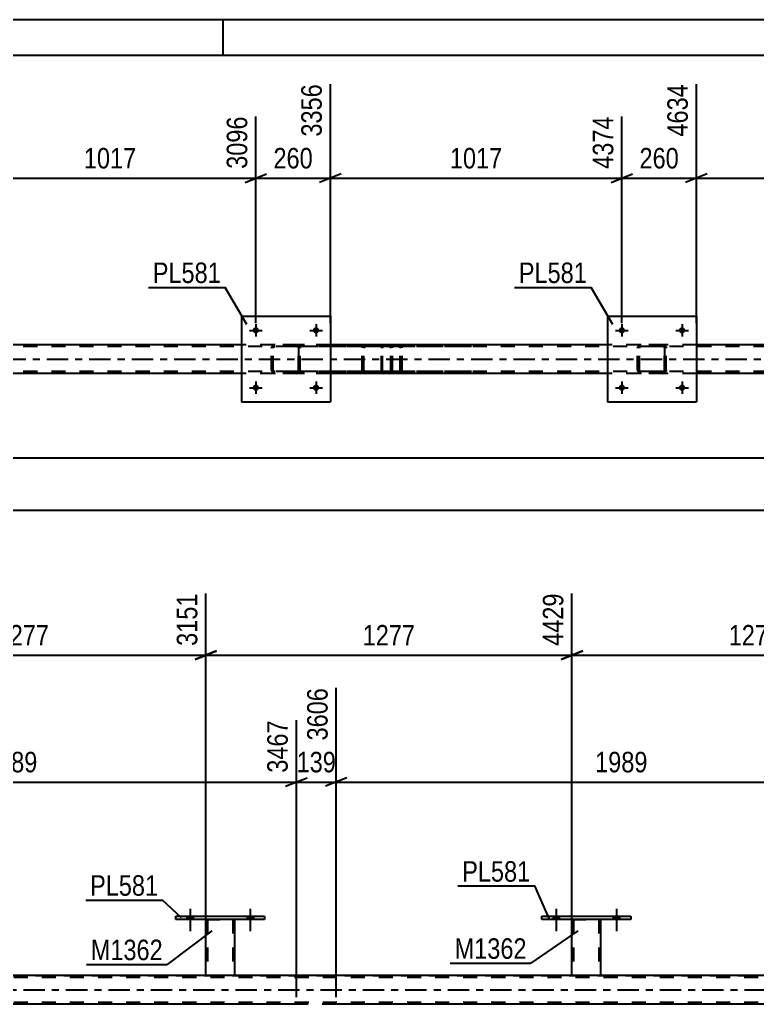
# Model space of a CAD drawing. Header units: millimetres. Extents: x 0 to 841, y 0 to 594.
# Drawn here: x 182.6 to 285.5, y 456.6 to 594 of the extents above; entities that cross this region are included whole.
import ezdxf

# ---------------------------------------------------------------- set-up
doc = ezdxf.new("R2010")
doc.units = ezdxf.units.MM
doc.linetypes.add('DXK_LINE_DOT2', pattern=[3.9198, 1.9599, -1.9599])
doc.linetypes.add('DXK_LINE_DOT3', pattern=[5.9187, 2.979, -0.9799, 0.9799, -0.9799])
doc.styles.add('Arial Narrow', font='ARIALN.TTF', dxfattribs={"height": 0.2})

# ---------------------------------------------------------------- blocks, each defined once
blk = doc.blocks.new('Unknown-248143587-1133')
at = {"color": 5, "linetype": 'Continuous'}
for p, q in [((841, 594), (0, 594)), ((211, 589), (211, 594)), ((836, 589), (5, 589))]:
    blk.add_line(p, q, dxfattribs=at)
blk = doc.blocks.new('Part-248143587-5163 - 5137')
at = {"color": 7, "linetype": 'DXK_LINE_DOT2'}
for p, q in [((753.44, 548.41), (91.7, 548.41)), ((225.96, 548.65), (213.56, 548.65)), ((277.04, 548.65), (264.64, 548.65)), ((753.44, 544.89), (91.7, 544.89)), ((225.96, 544.65), (213.56, 544.65)), ((277.04, 544.65), (264.64, 544.65))]:
    blk.add_line(p, q, dxfattribs=at)
at = {"color": 2, "linetype": 'Continuous'}
for p, q in [((213.56, 548.65), (174.88, 548.65)), ((264.64, 548.65), (225.96, 548.65)), ((315.72, 548.65), (277.04, 548.65)), ((213.56, 544.65), (174.88, 544.65)), ((264.64, 544.65), (225.96, 544.65)), ((315.72, 544.65), (277.04, 544.65))]:
    blk.add_line(p, q, dxfattribs=at)
at = {"color": 7, "linetype": 'DXK_LINE_DOT3'}
blk.add_line((91.7, 546.65), (753.44, 546.65), dxfattribs=at)
blk = doc.blocks.new('Part-248143587-5189 - 5137')
at = {"color": 7, "linetype": 'DXK_LINE_DOT2'}
for p, q in [((234.13, 548.65), (218.99, 548.65)), ((234.13, 548.41), (218.99, 548.41)), ((230.42, 548.34), (230.38, 548.17)), ((230.42, 548.36), (230.42, 548.34)), ((230.64, 548.17), (230.66, 548.26)), ((230.66, 548.26), (230.71, 548.34)), ((230.89, 548.65), (230.7, 548.62)), ((230.71, 548.34), (230.79, 548.39)), ((230.79, 548.39), (230.89, 548.41)), ((234.32, 548.62), (234.13, 548.65)), ((234.13, 548.41), (234.22, 548.39)), ((234.22, 548.39), (234.31, 548.34)), ((234.31, 548.34), (234.36, 548.26)), ((234.36, 548.26), (234.38, 548.17)), ((234.6, 548.34), (234.6, 548.36)), ((234.64, 548.17), (234.6, 548.34)), ((230.38, 545.13), (230.38, 548.17)), ((230.64, 545.13), (230.64, 548.17)), ((234.38, 545.13), (234.38, 548.17)), ((234.64, 545.13), (234.64, 548.17)), ((234.13, 544.89), (218.99, 544.89)), ((234.13, 544.65), (218.99, 544.65)), ((230.38, 545.13), (230.42, 544.95)), ((230.66, 545.04), (230.64, 545.13)), ((230.71, 544.96), (230.66, 545.04)), ((230.7, 544.69), (230.89, 544.65)), ((230.79, 544.91), (230.71, 544.96)), ((230.89, 544.89), (230.79, 544.91)), ((234.22, 544.91), (234.13, 544.89)), ((234.13, 544.65), (234.32, 544.69)), ((234.31, 544.96), (234.22, 544.91)), ((234.36, 545.04), (234.31, 544.96)), ((234.38, 545.13), (234.36, 545.04)), ((234.6, 544.95), (234.64, 545.13))]:
    blk.add_line(p, q, dxfattribs=at)
for centre, start, end in [((230.87, 548.15), 110.7583, 155.68), ((234.15, 548.15), 24.32, 69.2417), ((230.87, 545.15), 204.32, 249.2417), ((234.15, 545.15), 290.7583, 335.68)]:
    blk.add_arc(centre, 0.496, start, end, dxfattribs=at)
blk = doc.blocks.new('Part-248143587-5199 - 5137')
at = {"color": 7, "linetype": 'DXK_LINE_DOT2'}
for p, q in [((233.11, 548.36), (233.09, 548.17)), ((233.17, 548.51), (233.11, 548.36)), ((233.26, 548.62), (233.17, 548.51)), ((233.23, 548.17), (233.24, 548.26)), ((233.24, 548.26), (233.27, 548.34)), ((233.36, 548.65), (233.26, 548.62)), ((233.27, 548.34), (233.31, 548.39)), ((233.31, 548.39), (233.36, 548.41)), ((245.64, 548.65), (233.36, 548.65)), ((245.64, 548.41), (233.36, 548.41)), ((234.64, 548.41), (234.64, 548.65)), ((235.65, 548.62), (235.45, 548.65)), ((235.45, 548.41), (235.55, 548.39)), ((235.55, 548.39), (235.63, 548.34)), ((235.63, 548.34), (235.69, 548.26)), ((235.69, 548.26), (235.7, 548.17)), ((235.92, 548.34), (235.92, 548.36)), ((235.96, 548.17), (235.92, 548.34)), ((233.09, 545.13), (233.09, 548.17)), ((233.23, 545.13), (233.23, 548.17)), ((235.7, 545.13), (235.7, 548.17)), ((235.96, 545.13), (235.96, 548.17)), ((233.09, 545.13), (233.11, 544.95)), ((233.11, 544.95), (233.17, 544.79)), ((233.17, 544.79), (233.26, 544.69)), ((233.24, 545.04), (233.23, 545.13)), ((233.27, 544.96), (233.24, 545.04)), ((233.26, 544.69), (233.36, 544.65)), ((233.31, 544.91), (233.27, 544.96)), ((233.36, 544.89), (233.31, 544.91)), ((245.64, 544.89), (233.36, 544.89)), ((245.64, 544.65), (233.36, 544.65)), ((234.64, 544.65), (234.64, 544.89)), ((235.55, 544.91), (235.45, 544.89)), ((235.45, 544.65), (235.65, 544.69)), ((235.63, 544.96), (235.55, 544.91)), ((235.69, 545.04), (235.63, 544.96)), ((235.7, 545.13), (235.69, 545.04)), ((235.92, 544.95), (235.96, 545.13))]:
    blk.add_line(p, q, dxfattribs=at)
for centre, start, end in [((235.47, 548.16), 23.8494, 68.8059), ((235.47, 545.15), 291.1941, 336.1506)]:
    blk.add_arc(centre, 0.492, start, end, dxfattribs=at)
blk = doc.blocks.new('Bolt-248143587-7611 - 5137')
at = {"linetype": 'Continuous'}
for points in [[(267.08, 550.65, -1), (266.2, 550.65, -1)], [(275.48, 550.65, -1), (274.6, 550.65, -1)]]:
    blk.add_hatch(color=1, dxfattribs=at).paths.add_polyline_path(points)
at = {"color": 1, "linetype": 'Continuous'}
for p, q in [((266.64, 551.53), (266.64, 549.77)), ((275.04, 551.53), (275.04, 549.77)), ((265.76, 550.65), (267.52, 550.65)), ((274.16, 550.65), (275.92, 550.65))]:
    blk.add_line(p, q, dxfattribs=at)
blk = doc.blocks.new('Part-248143587-7581 - 5137')
at = {"color": 7, "linetype": 'DXK_LINE_DOT2'}
for p, q in [((268.84, 548.17), (268.88, 548.35)), ((268.88, 548.35), (268.84, 548.17)), ((269.08, 548.17), (269.1, 548.26)), ((269.1, 548.26), (269.15, 548.34)), ((269.14, 548.61), (269.32, 548.65)), ((269.32, 548.65), (269.14, 548.61)), ((269.15, 548.34), (269.23, 548.39)), ((269.23, 548.39), (269.32, 548.41)), ((272.36, 548.65), (269.32, 548.65)), ((272.36, 548.41), (269.32, 548.41)), ((272.36, 548.65), (272.54, 548.61)), ((272.54, 548.61), (272.36, 548.65)), ((272.36, 548.41), (272.45, 548.39)), ((272.45, 548.39), (272.53, 548.34)), ((272.53, 548.34), (272.58, 548.26)), ((272.58, 548.26), (272.6, 548.17)), ((272.8, 548.35), (272.84, 548.17)), ((272.84, 548.17), (272.8, 548.35)), ((268.84, 545.13), (268.84, 548.17)), ((268.84, 545.13), (268.84, 548.17)), ((269.08, 545.13), (269.08, 548.17)), ((269.08, 545.13), (269.08, 548.17)), ((272.6, 545.13), (272.6, 548.17)), ((272.6, 548.17), (272.6, 545.13)), ((272.84, 545.13), (272.84, 548.17)), ((272.84, 545.13), (272.84, 548.17)), ((268.88, 544.95), (268.84, 545.13)), ((268.84, 545.13), (268.88, 544.95)), ((269.1, 545.04), (269.08, 545.13)), ((269.15, 544.96), (269.1, 545.04)), ((269.32, 544.65), (269.14, 544.69)), ((269.14, 544.69), (269.32, 544.65)), ((269.23, 544.91), (269.15, 544.96)), ((269.32, 544.89), (269.23, 544.91)), ((272.36, 544.89), (269.32, 544.89)), ((272.36, 544.65), (269.32, 544.65)), ((272.45, 544.91), (272.36, 544.89)), ((272.54, 544.69), (272.36, 544.65)), ((272.36, 544.65), (272.54, 544.69)), ((272.53, 544.96), (272.45, 544.91)), ((272.58, 545.04), (272.53, 544.96)), ((272.6, 545.13), (272.58, 545.04)), ((272.84, 545.13), (272.8, 544.95)), ((272.8, 544.95), (272.84, 545.13))]:
    blk.add_line(p, q, dxfattribs=at)
at = {"color": 7, "linetype": 'DXK_LINE_DOT3'}
blk.add_line((270.84, 546.65), (270.84, 546.65), dxfattribs=at)
at = {"color": 7, "linetype": 'DXK_LINE_DOT2'}
for centre, start, end in [((269.32, 548.17), 112.5, 157.5), ((269.32, 548.17), 112.5, 157.5), ((272.36, 548.17), 22.5, 67.5), ((272.36, 548.17), 22.5, 67.5), ((269.32, 545.13), 202.5, 247.5), ((269.32, 545.13), 202.5, 247.5), ((272.36, 545.13), 292.5, 337.5), ((272.36, 545.13), 292.5, 337.5)]:
    blk.add_arc(centre, 0.48, start, end, dxfattribs=at)
blk = doc.blocks.new('Part-248143587-7582 - 5137')
at = {"color": 2, "linetype": 'Continuous'}
for p, q in [((264.64, 552.65), (264.64, 540.65)), ((264.64, 552.65), (277.04, 552.65)), ((277.04, 552.65), (277.04, 540.65)), ((264.64, 540.65), (277.04, 540.65))]:
    blk.add_line(p, q, dxfattribs=at)
blk = doc.blocks.new('Part-248143587-7583 - 5137')
at = {"color": 7, "linetype": 'DXK_LINE_DOT2'}
for p, q in [((217.76, 548.17), (217.8, 548.35)), ((217.8, 548.35), (217.76, 548.17)), ((218, 548.17), (218.02, 548.26)), ((218.02, 548.26), (218.07, 548.34)), ((218.05, 548.61), (218.24, 548.65)), ((218.24, 548.65), (218.05, 548.61)), ((218.07, 548.34), (218.15, 548.39)), ((218.15, 548.39), (218.24, 548.41)), ((221.28, 548.65), (218.24, 548.65)), ((221.28, 548.41), (218.24, 548.41)), ((221.28, 548.65), (221.46, 548.61)), ((221.46, 548.61), (221.28, 548.65)), ((221.28, 548.41), (221.37, 548.39)), ((221.37, 548.39), (221.45, 548.34)), ((221.45, 548.34), (221.5, 548.26)), ((221.5, 548.26), (221.52, 548.17)), ((221.72, 548.35), (221.76, 548.17)), ((221.76, 548.17), (221.72, 548.35)), ((217.76, 545.13), (217.76, 548.17)), ((217.76, 545.13), (217.76, 548.17)), ((218, 545.13), (218, 548.17)), ((218, 545.13), (218, 548.17)), ((221.52, 545.13), (221.52, 548.17)), ((221.52, 548.17), (221.52, 545.13)), ((221.76, 545.13), (221.76, 548.17)), ((221.76, 545.13), (221.76, 548.17)), ((217.8, 544.95), (217.76, 545.13)), ((217.76, 545.13), (217.8, 544.95)), ((218.02, 545.04), (218, 545.13)), ((218.07, 544.96), (218.02, 545.04)), ((218.24, 544.65), (218.05, 544.69)), ((218.05, 544.69), (218.24, 544.65)), ((218.15, 544.91), (218.07, 544.96)), ((218.24, 544.89), (218.15, 544.91)), ((221.28, 544.89), (218.24, 544.89)), ((221.28, 544.65), (218.24, 544.65)), ((221.37, 544.91), (221.28, 544.89)), ((221.46, 544.69), (221.28, 544.65)), ((221.28, 544.65), (221.46, 544.69)), ((221.45, 544.96), (221.37, 544.91)), ((221.5, 545.04), (221.45, 544.96)), ((221.52, 545.13), (221.5, 545.04)), ((221.76, 545.13), (221.72, 544.95)), ((221.72, 544.95), (221.76, 545.13))]:
    blk.add_line(p, q, dxfattribs=at)
at = {"color": 7, "linetype": 'DXK_LINE_DOT3'}
blk.add_line((219.76, 546.65), (219.76, 546.65), dxfattribs=at)
at = {"color": 7, "linetype": 'DXK_LINE_DOT2'}
for centre, start, end in [((218.24, 548.17), 112.5, 157.5), ((218.24, 548.17), 112.5, 157.5), ((221.28, 548.17), 22.5, 67.5), ((221.28, 548.17), 22.5, 67.5), ((218.24, 545.13), 202.5, 247.5), ((218.24, 545.13), 202.5, 247.5), ((221.28, 545.13), 292.5, 337.5), ((221.28, 545.13), 292.5, 337.5)]:
    blk.add_arc(centre, 0.48, start, end, dxfattribs=at)
blk = doc.blocks.new('Part-248143587-7584 - 5137')
at = {"color": 2, "linetype": 'Continuous'}
for p, q in [((213.56, 552.65), (213.56, 540.65)), ((213.56, 552.65), (225.96, 552.65)), ((225.96, 552.65), (225.96, 540.65)), ((213.56, 540.65), (225.96, 540.65))]:
    blk.add_line(p, q, dxfattribs=at)
blk = doc.blocks.new('Bolt-248143587-7610 - 5137')
at = {"linetype": 'Continuous'}
for points in [[(267.08, 542.65, -1), (266.2, 542.65, -1)], [(275.48, 542.65, -1), (274.6, 542.65, -1)]]:
    blk.add_hatch(color=1, dxfattribs=at).paths.add_polyline_path(points)
at = {"color": 1, "linetype": 'Continuous'}
for p, q in [((266.64, 543.53), (266.64, 541.77)), ((275.04, 543.53), (275.04, 541.77)), ((265.76, 542.65), (267.52, 542.65)), ((274.16, 542.65), (275.92, 542.65))]:
    blk.add_line(p, q, dxfattribs=at)
blk = doc.blocks.new('Bolt-248143587-7612 - 5137')
at = {"linetype": 'Continuous'}
for points in [[(216, 542.65, -1), (215.12, 542.65, -1)], [(224.4, 542.65, -1), (223.52, 542.65, -1)]]:
    blk.add_hatch(color=1, dxfattribs=at).paths.add_polyline_path(points)
at = {"color": 1, "linetype": 'Continuous'}
for p, q in [((215.56, 543.53), (215.56, 541.77)), ((223.96, 543.53), (223.96, 541.77)), ((214.68, 542.65), (216.44, 542.65)), ((223.08, 542.65), (224.84, 542.65))]:
    blk.add_line(p, q, dxfattribs=at)
blk = doc.blocks.new('Bolt-248143587-7613 - 5137')
at = {"linetype": 'Continuous'}
for points in [[(216, 550.65, -1), (215.12, 550.65, -1)], [(224.4, 550.65, -1), (223.52, 550.65, -1)]]:
    blk.add_hatch(color=1, dxfattribs=at).paths.add_polyline_path(points)
at = {"color": 1, "linetype": 'Continuous'}
for p, q in [((215.56, 551.53), (215.56, 549.77)), ((223.96, 551.53), (223.96, 549.77)), ((214.68, 550.65), (216.44, 550.65)), ((223.08, 550.65), (224.84, 550.65))]:
    blk.add_line(p, q, dxfattribs=at)
blk = doc.blocks.new('Part-248143587-7951 - 3863')
at = {"color": 2, "linetype": 'Continuous'}
for p, q in [((259.67, 460.6), (259.67, 468.44)), ((263.67, 468.44), (263.67, 460.6)), ((263.63, 460.6), (259.67, 460.6)), ((263.67, 460.6), (263.63, 460.6))]:
    blk.add_line(p, q, dxfattribs=at)
at = {"color": 7, "linetype": 'DXK_LINE_DOT2'}
for p, q in [((259.67, 468.44), (263.67, 468.44)), ((259.67, 468.44), (259.67, 468.44)), ((259.67, 468.44), (259.67, 468.44)), ((259.91, 468.44), (259.91, 460.6)), ((263.43, 468.44), (263.43, 460.6)), ((263.67, 468.44), (263.67, 468.44)), ((263.67, 468.44), (263.67, 468.44)), ((263.41, 460.6), (263.43, 460.6))]:
    blk.add_line(p, q, dxfattribs=at)
blk = doc.blocks.new('Bolt-248143587-7983 - 3863')
at = {"linetype": 'Continuous'}
for points in [[(205.95, 468.44), (206.83, 468.44), (206.83, 468.92), (205.95, 468.92)], [(214.35, 468.44), (215.23, 468.44), (215.23, 468.92), (214.35, 468.92)]]:
    blk.add_hatch(color=1, dxfattribs=at).paths.add_polyline_path(points)
at = {"color": 1, "linetype": 'Continuous'}
for p, q in [((206.39, 469.92), (206.39, 466.8)), ((214.79, 469.92), (214.79, 466.8)), ((205.95, 468.92), (205.95, 468.44)), ((206.83, 468.92), (206.83, 468.44)), ((214.35, 468.92), (214.35, 468.44)), ((215.23, 468.92), (215.23, 468.44))]:
    blk.add_line(p, q, dxfattribs=at)
blk = doc.blocks.new('Part-248143587-7953 - 3863')
at = {"color": 2, "linetype": 'Continuous'}
for p, q in [((208.59, 460.6), (208.59, 468.44)), ((212.59, 468.44), (212.59, 460.6)), ((212.55, 460.6), (208.59, 460.6)), ((212.59, 460.6), (212.55, 460.6))]:
    blk.add_line(p, q, dxfattribs=at)
at = {"color": 7, "linetype": 'DXK_LINE_DOT2'}
for p, q in [((208.59, 468.44), (212.59, 468.44)), ((208.59, 468.44), (208.59, 468.44)), ((208.59, 468.44), (208.59, 468.44)), ((208.83, 468.44), (208.83, 460.6)), ((212.35, 468.44), (212.35, 460.6)), ((212.59, 468.44), (212.59, 468.44)), ((212.59, 468.44), (212.59, 468.44)), ((212.33, 460.6), (212.35, 460.6))]:
    blk.add_line(p, q, dxfattribs=at)
blk = doc.blocks.new('Part-248143587-4066 - 3863')
at = {"color": 7, "linetype": 'DXK_LINE_DOT2'}
for p, q in [((744.27, 460.36), (82.53, 460.36)), ((106.43, 460.6), (744.27, 460.6)), ((212.59, 460.6), (208.59, 460.6)), ((263.67, 460.6), (259.67, 460.6)), ((744.27, 456.84), (82.53, 456.84)), ((226.78, 456.6), (221.21, 456.6))]:
    blk.add_line(p, q, dxfattribs=at)
at = {"color": 2, "linetype": 'Continuous'}
for p, q in [((208.59, 460.6), (161.51, 460.6)), ((259.67, 460.6), (212.59, 460.6)), ((310.75, 460.6), (263.67, 460.6)), ((221.21, 456.6), (141.65, 456.6)), ((306.34, 456.6), (226.78, 456.6))]:
    blk.add_line(p, q, dxfattribs=at)
at = {"color": 7, "linetype": 'DXK_LINE_DOT3'}
blk.add_line((82.53, 458.6), (744.27, 458.6), dxfattribs=at)
blk = doc.blocks.new('Part-248143587-7952 - 3863')
at = {"color": 2, "linetype": 'Continuous'}
for p, q in [((255.47, 468.44), (255.47, 468.92)), ((255.47, 468.92), (267.87, 468.92)), ((267.87, 468.92), (267.87, 468.44)), ((267.87, 468.44), (255.47, 468.44))]:
    blk.add_line(p, q, dxfattribs=at)
blk = doc.blocks.new('Part-248143587-7954 - 3863')
at = {"color": 2, "linetype": 'Continuous'}
for p, q in [((204.39, 468.44), (204.39, 468.92)), ((204.39, 468.92), (216.79, 468.92)), ((216.79, 468.92), (216.79, 468.44)), ((216.79, 468.44), (204.39, 468.44))]:
    blk.add_line(p, q, dxfattribs=at)
blk = doc.blocks.new('Bolt-248143587-7980 - 3863')
at = {"linetype": 'Continuous'}
for points in [[(257.03, 468.44), (257.91, 468.44), (257.91, 468.92), (257.03, 468.92)], [(265.43, 468.44), (266.31, 468.44), (266.31, 468.92), (265.43, 468.92)]]:
    blk.add_hatch(color=1, dxfattribs=at).paths.add_polyline_path(points)
at = {"color": 1, "linetype": 'Continuous'}
for p, q in [((257.47, 469.92), (257.47, 466.8)), ((265.87, 469.92), (265.87, 466.8)), ((257.03, 468.92), (257.03, 468.44)), ((257.91, 468.92), (257.91, 468.44)), ((265.43, 468.92), (265.43, 468.44)), ((266.31, 468.92), (266.31, 468.44))]:
    blk.add_line(p, q, dxfattribs=at)
blk = doc.blocks.new('Bolt-248143587-7981 - 3863')
at = {"linetype": 'Continuous'}
for points in [[(257.03, 468.44), (257.91, 468.44), (257.91, 468.92), (257.03, 468.92)], [(265.43, 468.44), (266.31, 468.44), (266.31, 468.92), (265.43, 468.92)]]:
    blk.add_hatch(color=1, dxfattribs=at).paths.add_polyline_path(points)
at = {"color": 1, "linetype": 'Continuous'}
for p, q in [((257.47, 469.92), (257.47, 466.8)), ((265.87, 469.92), (265.87, 466.8)), ((257.03, 468.92), (257.03, 468.44)), ((257.91, 468.92), (257.91, 468.44)), ((265.43, 468.92), (265.43, 468.44)), ((266.31, 468.92), (266.31, 468.44))]:
    blk.add_line(p, q, dxfattribs=at)
blk = doc.blocks.new('Bolt-248143587-7982 - 3863')
at = {"linetype": 'Continuous'}
for points in [[(205.95, 468.44), (206.83, 468.44), (206.83, 468.92), (205.95, 468.92)], [(214.35, 468.44), (215.23, 468.44), (215.23, 468.92), (214.35, 468.92)]]:
    blk.add_hatch(color=1, dxfattribs=at).paths.add_polyline_path(points)
at = {"color": 1, "linetype": 'Continuous'}
for p, q in [((206.39, 469.92), (206.39, 466.8)), ((214.79, 469.92), (214.79, 466.8)), ((205.95, 468.92), (205.95, 468.44)), ((206.83, 468.92), (206.83, 468.44)), ((214.35, 468.92), (214.35, 468.44)), ((215.23, 468.92), (215.23, 468.44))]:
    blk.add_line(p, q, dxfattribs=at)
blk = doc.blocks.new('StraightDimension-248143587-5276 - 5137')
at = {"color": 7, "linetype": 'Continuous'}
blk.add_line((91.7, 532.88), (790.56, 532.88), dxfattribs=at)
blk = doc.blocks.new('StraightDimension-248143587-10220 - 5137')
at = {"color": 7, "linetype": 'Continuous'}
blk.add_line((91.06, 525.57), (791.2, 525.57), dxfattribs=at)
blk = doc.blocks.new('StraightDimension-248143587-15479 - 5137')
at = {"color": 7, "linetype": 'Continuous'}
for p, q in [((277.04, 551.65), (277.04, 585)), ((317.72, 551.65), (317.72, 580.5)), ((278.54, 572.49), (275.54, 571.29)), ((277.04, 571.89), (317.72, 571.89)), ((316.22, 571.29), (319.22, 572.49))]:
    blk.add_line(p, q, dxfattribs=at)
at = {"color": 0}
blk.add_wipeout([(301.64, 572.64), (301.64, 576.84), (293.12, 576.84), (293.12, 572.64)], dxfattribs=at)
at = {"color": 3, "style": 'Arial Narrow'}
blk.add_text('1017', height=2.863, dxfattribs=at).set_placement((293.72, 573.24))
at = {"color": 0, "linetype": 'Continuous'}
blk.add_wipeout([(317.12, 581.1), (312.92, 581.1), (312.92, 572.59), (317.12, 572.59)], dxfattribs=at)
at = {"color": 3, "linetype": 'Continuous', "style": 'Arial Narrow'}
blk.add_text('5651', height=2.863, rotation=90.0002, dxfattribs=at).set_placement((316.52, 573.19))
blk = doc.blocks.new('StraightDimension-248143587-15480 - 5137')
at = {"color": 7, "linetype": 'Continuous'}
for p, q in [((277.04, 551.65), (277.04, 585)), ((266.64, 551.65), (266.64, 580.5)), ((265.14, 571.29), (268.14, 572.49)), ((266.64, 571.89), (277.04, 571.89)), ((278.54, 572.49), (275.54, 571.29))]:
    blk.add_line(p, q, dxfattribs=at)
at = {"color": 0}
blk.add_wipeout([(275.18, 572.64), (275.18, 576.84), (268.5, 576.84), (268.5, 572.64)], dxfattribs=at)
at = {"color": 3, "style": 'Arial Narrow'}
blk.add_text('260', height=2.863, dxfattribs=at).set_placement((269.1, 573.24))
at = {"color": 0, "linetype": 'Continuous'}
blk.add_wipeout([(276.44, 585.6), (272.24, 585.6), (272.24, 577.09), (276.44, 577.09)], dxfattribs=at)
at = {"color": 3, "linetype": 'Continuous', "style": 'Arial Narrow'}
blk.add_text('4634', height=2.863, rotation=90.0002, dxfattribs=at).set_placement((275.84, 577.69))
blk = doc.blocks.new('StraightDimension-248143587-15481 - 5137')
at = {"color": 7, "linetype": 'Continuous'}
for p, q in [((225.96, 551.65), (225.96, 585)), ((266.64, 551.65), (266.64, 580.5)), ((227.46, 572.49), (224.46, 571.29)), ((225.96, 571.89), (266.64, 571.89)), ((265.14, 571.29), (268.14, 572.49))]:
    blk.add_line(p, q, dxfattribs=at)
at = {"color": 0}
blk.add_wipeout([(250.56, 572.64), (250.56, 576.84), (242.04, 576.84), (242.04, 572.64)], dxfattribs=at)
at = {"color": 3, "style": 'Arial Narrow'}
blk.add_text('1017', height=2.863, dxfattribs=at).set_placement((242.64, 573.24))
at = {"color": 0, "linetype": 'Continuous'}
blk.add_wipeout([(266.04, 581.1), (261.84, 581.1), (261.84, 572.59), (266.04, 572.59)], dxfattribs=at)
at = {"color": 3, "linetype": 'Continuous', "style": 'Arial Narrow'}
blk.add_text('4374', height=2.863, rotation=90.0002, dxfattribs=at).set_placement((265.44, 573.19))
blk = doc.blocks.new('StraightDimension-248143587-15482 - 5137')
at = {"color": 7, "linetype": 'Continuous'}
for p, q in [((225.96, 551.65), (225.96, 585)), ((215.56, 551.65), (215.56, 580.5)), ((214.06, 571.29), (217.06, 572.49)), ((215.56, 571.89), (225.96, 571.89)), ((227.46, 572.49), (224.46, 571.29))]:
    blk.add_line(p, q, dxfattribs=at)
at = {"color": 0}
blk.add_wipeout([(224.1, 572.64), (224.1, 576.84), (217.42, 576.84), (217.42, 572.64)], dxfattribs=at)
at = {"color": 3, "style": 'Arial Narrow'}
blk.add_text('260', height=2.863, dxfattribs=at).set_placement((218.02, 573.24))
at = {"color": 0, "linetype": 'Continuous'}
blk.add_wipeout([(225.36, 585.6), (221.16, 585.6), (221.16, 577.09), (225.36, 577.09)], dxfattribs=at)
at = {"color": 3, "linetype": 'Continuous', "style": 'Arial Narrow'}
blk.add_text('3356', height=2.863, rotation=90.0002, dxfattribs=at).set_placement((224.76, 577.69))
blk = doc.blocks.new('StraightDimension-248143587-15483 - 5137')
at = {"color": 7, "linetype": 'Continuous'}
for p, q in [((174.88, 551.65), (174.88, 585)), ((215.56, 551.65), (215.56, 580.5)), ((176.38, 572.49), (173.38, 571.29)), ((174.88, 571.89), (215.56, 571.89)), ((214.06, 571.29), (217.06, 572.49))]:
    blk.add_line(p, q, dxfattribs=at)
at = {"color": 0}
blk.add_wipeout([(199.47, 572.64), (199.47, 576.84), (190.96, 576.84), (190.96, 572.64)], dxfattribs=at)
at = {"color": 3, "style": 'Arial Narrow'}
blk.add_text('1017', height=2.863, dxfattribs=at).set_placement((191.56, 573.24))
at = {"color": 0, "linetype": 'Continuous'}
blk.add_wipeout([(214.96, 581.1), (210.76, 581.1), (210.76, 572.59), (214.96, 572.59)], dxfattribs=at)
at = {"color": 3, "linetype": 'Continuous', "style": 'Arial Narrow'}
blk.add_text('3096', height=2.863, rotation=90.0002, dxfattribs=at).set_placement((214.36, 573.19))
blk = doc.blocks.new('StraightDimension-248143587-17635 - 3863')
at = {"color": 7, "linetype": 'Continuous'}
for p, q in [((259.67, 467.96), (259.67, 513.93)), ((310.75, 467.96), (310.75, 513.93)), ((261.17, 505.92), (258.17, 504.72)), ((309.25, 504.72), (312.25, 505.92)), ((259.67, 505.32), (310.75, 505.32))]:
    blk.add_line(p, q, dxfattribs=at)
at = {"color": 0}
blk.add_wipeout([(289.46, 506.07), (289.46, 510.27), (280.95, 510.27), (280.95, 506.07)], dxfattribs=at)
at = {"color": 3, "style": 'Arial Narrow'}
blk.add_text('1277', height=2.863, dxfattribs=at).set_placement((281.55, 506.67))
at = {"color": 0, "linetype": 'Continuous'}
blk.add_wipeout([(310.15, 514.53), (305.95, 514.53), (305.95, 506.02), (310.15, 506.02)], dxfattribs=at)
at = {"color": 3, "linetype": 'Continuous', "style": 'Arial Narrow'}
blk.add_text('5706', height=2.863, rotation=90.0002, dxfattribs=at).set_placement((309.55, 506.62))
blk = doc.blocks.new('StraightDimension-248143587-4766 - 3863')
at = {"color": 7, "linetype": 'Continuous'}
for p, q in [((226.78, 457.6), (226.78, 500.74)), ((221.21, 457.6), (221.21, 496.24)), ((219.71, 487.02), (222.71, 488.22)), ((228.28, 488.22), (225.28, 487.02)), ((221.21, 487.62), (226.78, 487.62))]:
    blk.add_line(p, q, dxfattribs=at)
at = {"color": 0}
blk.add_wipeout([(227.34, 488.37), (227.34, 492.57), (220.65, 492.57), (220.65, 488.37)], dxfattribs=at)
at = {"color": 3, "style": 'Arial Narrow'}
blk.add_text('139', height=2.863, dxfattribs=at).set_placement((221.25, 488.97))
at = {"color": 0, "linetype": 'Continuous'}
blk.add_wipeout([(226.18, 501.34), (221.98, 501.34), (221.98, 492.82), (226.18, 492.82)], dxfattribs=at)
at = {"color": 3, "linetype": 'Continuous', "style": 'Arial Narrow'}
blk.add_text('3606', height=2.863, rotation=90.0002, dxfattribs=at).set_placement((225.58, 493.42))
blk = doc.blocks.new('StraightDimension-248143587-4746 - 3863')
at = {"color": 7, "linetype": 'Continuous'}
for p, q in [((226.78, 457.6), (226.78, 500.74)), ((306.34, 457.6), (306.34, 496.24)), ((228.28, 488.22), (225.28, 487.02)), ((304.84, 487.02), (307.84, 488.22)), ((226.78, 487.62), (306.34, 487.62))]:
    blk.add_line(p, q, dxfattribs=at)
at = {"color": 0}
blk.add_wipeout([(270.82, 488.37), (270.82, 492.57), (262.31, 492.57), (262.31, 488.37)], dxfattribs=at)
at = {"color": 3, "style": 'Arial Narrow'}
blk.add_text('1989', height=2.863, dxfattribs=at).set_placement((262.91, 488.97))
at = {"color": 0, "linetype": 'Continuous'}
blk.add_wipeout([(305.74, 496.84), (301.54, 496.84), (301.54, 488.32), (305.74, 488.32)], dxfattribs=at)
at = {"color": 3, "linetype": 'Continuous', "style": 'Arial Narrow'}
blk.add_text('5595', height=2.863, rotation=90.0002, dxfattribs=at).set_placement((305.14, 488.92))
blk = doc.blocks.new('StraightDimension-248143587-4786 - 3863')
at = {"color": 7, "linetype": 'Continuous'}
for p, q in [((141.65, 457.6), (141.65, 500.74)), ((221.21, 457.6), (221.21, 496.24)), ((143.15, 488.22), (140.15, 487.02)), ((219.71, 487.02), (222.71, 488.22)), ((141.65, 487.62), (221.21, 487.62))]:
    blk.add_line(p, q, dxfattribs=at)
at = {"color": 0}
blk.add_wipeout([(185.69, 488.37), (185.69, 492.57), (177.17, 492.57), (177.17, 488.37)], dxfattribs=at)
at = {"color": 3, "style": 'Arial Narrow'}
blk.add_text('1989', height=2.863, dxfattribs=at).set_placement((177.77, 488.97))
at = {"color": 0, "linetype": 'Continuous'}
blk.add_wipeout([(220.61, 496.84), (216.41, 496.84), (216.41, 488.32), (220.61, 488.32)], dxfattribs=at)
at = {"color": 3, "linetype": 'Continuous', "style": 'Arial Narrow'}
blk.add_text('3467', height=2.863, rotation=90.0002, dxfattribs=at).set_placement((220.01, 488.92))
blk = doc.blocks.new('StraightDimension-248143587-17636 - 3863')
at = {"color": 7, "linetype": 'Continuous'}
for p, q in [((208.59, 466.95), (208.59, 513.93)), ((259.67, 467.96), (259.67, 513.93)), ((210.09, 505.92), (207.09, 504.72)), ((258.17, 504.72), (261.17, 505.92)), ((208.59, 505.32), (259.67, 505.32))]:
    blk.add_line(p, q, dxfattribs=at)
at = {"color": 0}
blk.add_wipeout([(238.38, 506.07), (238.38, 510.27), (229.87, 510.27), (229.87, 506.07)], dxfattribs=at)
at = {"color": 3, "style": 'Arial Narrow'}
blk.add_text('1277', height=2.863, dxfattribs=at).set_placement((230.47, 506.67))
at = {"color": 0, "linetype": 'Continuous'}
blk.add_wipeout([(259.07, 514.53), (254.87, 514.53), (254.87, 506.02), (259.07, 506.02)], dxfattribs=at)
at = {"color": 3, "linetype": 'Continuous', "style": 'Arial Narrow'}
blk.add_text('4429', height=2.863, rotation=90.0002, dxfattribs=at).set_placement((258.47, 506.62))
blk = doc.blocks.new('StraightDimension-248143587-17637 - 3863')
at = {"color": 7, "linetype": 'Continuous'}
for p, q in [((157.51, 466.95), (157.51, 513.93)), ((208.59, 466.95), (208.59, 513.93)), ((159.01, 505.92), (156.01, 504.72)), ((207.09, 504.72), (210.09, 505.92)), ((157.51, 505.32), (208.59, 505.32))]:
    blk.add_line(p, q, dxfattribs=at)
at = {"color": 0}
blk.add_wipeout([(187.3, 506.07), (187.3, 510.27), (178.79, 510.27), (178.79, 506.07)], dxfattribs=at)
at = {"color": 3, "style": 'Arial Narrow'}
blk.add_text('1277', height=2.863, dxfattribs=at).set_placement((179.39, 506.67))
at = {"color": 0, "linetype": 'Continuous'}
blk.add_wipeout([(207.99, 514.53), (203.79, 514.53), (203.79, 506.02), (207.99, 506.02)], dxfattribs=at)
at = {"color": 3, "linetype": 'Continuous', "style": 'Arial Narrow'}
blk.add_text('3151', height=2.863, rotation=90.0002, dxfattribs=at).set_placement((207.39, 506.62))
blk = doc.blocks.new('Mark-248143587-15925 - 5137')
at = {"color": 0}
blk.add_wipeout([(261.77, 557.25), (261.77, 560.25), (252.26, 560.25), (252.26, 557.25)], dxfattribs=at)
blk.add_wipeout([(261.77, 557.25), (261.77, 560.25), (252.26, 560.25), (252.26, 557.25)], dxfattribs=at)
at = {"color": 30, "linetype": 'Continuous'}
for p in [(251.66, 556.65), (265.37, 551.46)]:
    blk.add_line(p, (262.37, 556.65), dxfattribs=at)
at = {"color": 3, "style": 'Arial Narrow'}
blk.add_text('PL581', height=2.863, dxfattribs=at).set_placement((252.26, 557.25))
blk = doc.blocks.new('Mark-248143587-15928 - 5137')
at = {"color": 0}
blk.add_wipeout([(210.69, 557.25), (210.69, 560.25), (201.18, 560.25), (201.18, 557.25)], dxfattribs=at)
blk.add_wipeout([(210.69, 557.25), (210.69, 560.25), (201.18, 560.25), (201.18, 557.25)], dxfattribs=at)
at = {"color": 30, "linetype": 'Continuous'}
for p in [(200.58, 556.65), (214.29, 551.46)]:
    blk.add_line(p, (211.29, 556.65), dxfattribs=at)
at = {"color": 3, "style": 'Arial Narrow'}
blk.add_text('PL581', height=2.863, dxfattribs=at).set_placement((201.18, 557.25))
blk = doc.blocks.new('Mark-248143587-16080 - 3863')
at = {"color": 0}
blk.add_wipeout([(253.35, 462.95), (253.35, 465.95), (243.3, 465.95), (243.3, 462.95)], dxfattribs=at)
blk.add_wipeout([(253.35, 462.95), (253.35, 465.95), (243.3, 465.95), (243.3, 462.95)], dxfattribs=at)
at = {"color": 30, "linetype": 'Continuous'}
for p in [(260.48, 466.86), (242.7, 462.35)]:
    blk.add_line(p, (253.95, 462.35), dxfattribs=at)
at = {"color": 3, "style": 'Arial Narrow'}
blk.add_text('M1362', height=2.863, dxfattribs=at).set_placement((243.3, 462.95))
blk = doc.blocks.new('Mark-248143587-16083 - 3863')
at = {"color": 0}
blk.add_wipeout([(253.87, 473.71), (253.87, 476.71), (244.36, 476.71), (244.36, 473.71)], dxfattribs=at)
blk.add_wipeout([(253.87, 473.71), (253.87, 476.71), (244.36, 476.71), (244.36, 473.71)], dxfattribs=at)
at = {"color": 30, "linetype": 'Continuous'}
for p in [(243.76, 473.11), (256.5, 468.57)]:
    blk.add_line(p, (254.47, 473.11), dxfattribs=at)
at = {"color": 3, "style": 'Arial Narrow'}
blk.add_text('PL581', height=2.863, dxfattribs=at).set_placement((244.36, 473.71))
blk = doc.blocks.new('Mark-248143587-16086 - 3863')
at = {"color": 0}
blk.add_wipeout([(202.59, 462.76), (202.59, 465.76), (192.53, 465.76), (192.53, 462.76)], dxfattribs=at)
blk.add_wipeout([(202.59, 462.76), (202.59, 465.76), (192.53, 465.76), (192.53, 462.76)], dxfattribs=at)
at = {"color": 30, "linetype": 'Continuous'}
for p in [(209.4, 466.86), (191.93, 462.16)]:
    blk.add_line(p, (203.19, 462.16), dxfattribs=at)
at = {"color": 3, "style": 'Arial Narrow'}
blk.add_text('M1362', height=2.863, dxfattribs=at).set_placement((192.53, 462.76))
blk = doc.blocks.new('Mark-248143587-16089 - 3863')
at = {"color": 0}
blk.add_wipeout([(201.93, 471.75), (201.93, 474.75), (192.43, 474.75), (192.43, 471.75)], dxfattribs=at)
blk.add_wipeout([(201.93, 471.75), (201.93, 474.75), (192.43, 474.75), (192.43, 471.75)], dxfattribs=at)
at = {"color": 30, "linetype": 'Continuous'}
for p in [(191.83, 471.15), (205.2, 468.65)]:
    blk.add_line(p, (202.53, 471.15), dxfattribs=at)
at = {"color": 3, "style": 'Arial Narrow'}
blk.add_text('PL581', height=2.863, dxfattribs=at).set_placement((192.43, 471.75))

msp = doc.modelspace()

# ---------------------------------------------------------------- block references
for name in ['Unknown-248143587-1133', 'Part-248143587-7584 - 5137', 'Part-248143587-7582 - 5137', 'Bolt-248143587-7613 - 5137', 'Bolt-248143587-7611 - 5137', 'Part-248143587-5163 - 5137', 'Part-248143587-7583 - 5137', 'Part-248143587-5189 - 5137', 'Part-248143587-5199 - 5137', 'Part-248143587-7581 - 5137', 'Bolt-248143587-7612 - 5137', 'Bolt-248143587-7610 - 5137', 'Bolt-248143587-7983 - 3863', 'Bolt-248143587-7982 - 3863', 'Bolt-248143587-7980 - 3863', 'Bolt-248143587-7981 - 3863', 'Part-248143587-7954 - 3863', 'Part-248143587-7952 - 3863', 'Part-248143587-7953 - 3863', 'Part-248143587-7951 - 3863', 'Part-248143587-4066 - 3863']:
    msp.add_blockref(name, (0, 0))

# ---------------------------------------------------------------- next in the draw order: block references
for name in ['StraightDimension-248143587-15479 - 5137', 'StraightDimension-248143587-5276 - 5137', 'StraightDimension-248143587-17635 - 3863', 'StraightDimension-248143587-4766 - 3863']:
    msp.add_blockref(name, (0, 0))

# ---------------------------------------------------------------- next in the draw order: block references
for name in ['StraightDimension-248143587-15480 - 5137', 'StraightDimension-248143587-10220 - 5137', 'StraightDimension-248143587-4786 - 3863', 'StraightDimension-248143587-4746 - 3863']:
    msp.add_blockref(name, (0, 0))

# ---------------------------------------------------------------- next in the draw order: block references
for name in ['StraightDimension-248143587-15481 - 5137', 'StraightDimension-248143587-17636 - 3863']:
    msp.add_blockref(name, (0, 0))

# ---------------------------------------------------------------- next in the draw order: block references
for name in ['StraightDimension-248143587-15482 - 5137', 'Mark-248143587-15925 - 5137', 'StraightDimension-248143587-17637 - 3863', 'Mark-248143587-16083 - 3863', 'Mark-248143587-16080 - 3863']:
    msp.add_blockref(name, (0, 0))

# ---------------------------------------------------------------- next in the draw order: block references
for name in ['StraightDimension-248143587-15483 - 5137', 'Mark-248143587-16089 - 3863', 'Mark-248143587-16086 - 3863']:
    msp.add_blockref(name, (0, 0))

# ---------------------------------------------------------------- next in the draw order: block references
msp.add_blockref('Mark-248143587-15928 - 5137', (0, 0))

doc.saveas('drawing.dxf')
